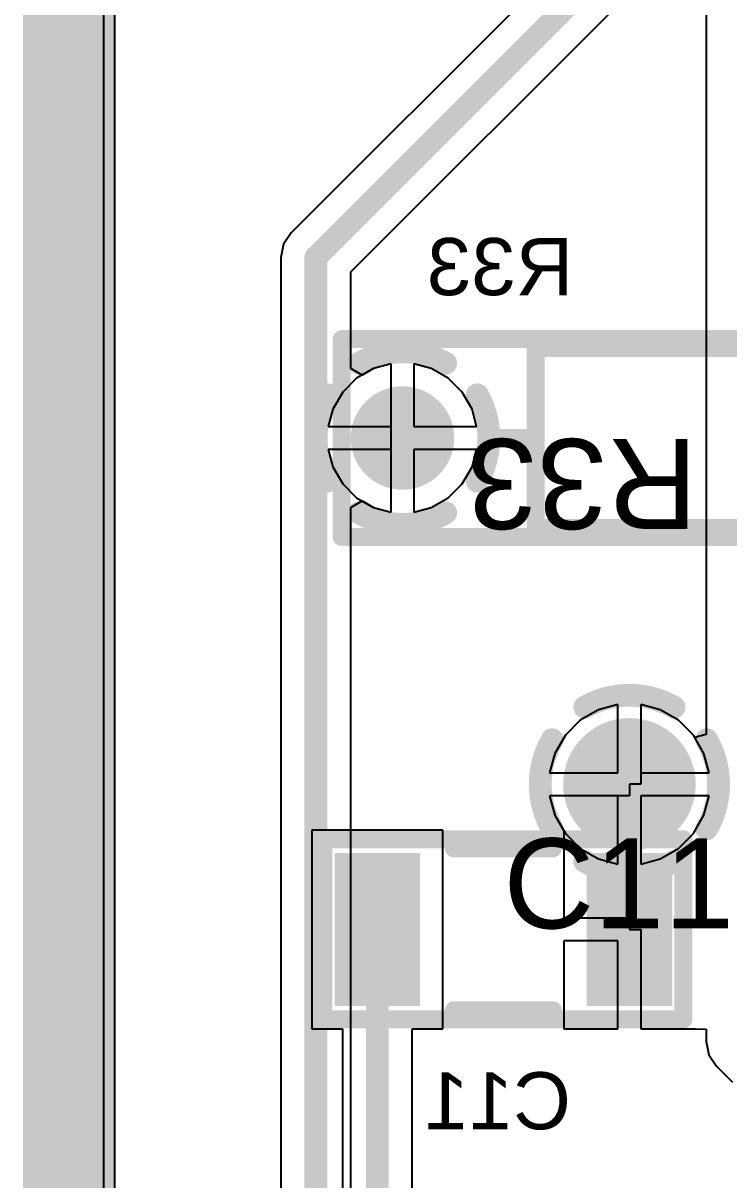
# Model space of a CAD drawing. Header units: inches. Extents: x -8.09 to -2.28, y -0.1 to 6.11.
# Drawn here: x -8.085 to -7.776, y 3.645 to 4.152 of the extents above; entities that cross this region are included whole.
import ezdxf

# ---------------------------------------------------------------- set-up
doc = ezdxf.new("R2010")
doc.units = ezdxf.units.IN
doc.header["$MEASUREMENT"] = 0
for name, color, linetype in [('BottomLayer', 5, 'Continuous'), ('BottomSolder', 6, 'Continuous'), ('InternalPlane1', 76, 'Continuous'), ('InternalPlane2', 16, 'Continuous'), ('KeepOutLayer', 6, 'Continuous'), ('Mechanical5', 56, 'Continuous'), ('MultiLayer', 9, 'Continuous'), ('PadHoleLayer', 156, 'Continuous'), ('TopLayer', 1, 'Continuous'), ('TopOverlay', 2, 'Continuous'), ('TopPaste', 8, 'Continuous'), ('TopSolder', 216, 'Continuous'), ('ViaHoleLayer', 16, 'Continuous')]:
    doc.layers.add(name, color=color, linetype=linetype)
doc.styles.add('Arial', font='', dxfattribs={"height": 0.2})
doc.styles.get('Arial').set_extended_font_data('Arial')

# ---------------------------------------------------------------- blocks, each defined once
blk = doc.blocks.new('FP_CF18_MFG_58')
at = {"layer": 'BottomLayer'}
blk.add_hatch(color=5, dxfattribs=at).paths.add_polyline_path([(-0.15177, 0.02264), (-0.1065, 0.02264), (-0.1065, -0.02264), (-0.15177, -0.02264)])
h = blk.add_hatch(color=5, dxfattribs=at)
edge = h.paths.add_edge_path()
edge.add_arc((0.12913, 0), 0.02264, 0, 360)
at = {"layer": 'BottomSolder'}
blk.add_hatch(color=6, dxfattribs=at).paths.add_polyline_path([(-0.15177, 0.02264), (-0.1065, 0.02264), (-0.1065, -0.02264), (-0.15177, -0.02264)])
h = blk.add_hatch(color=6, dxfattribs=at)
edge = h.paths.add_edge_path()
edge.add_arc((0.12913, 0), 0.02264, 0, 360)
at = {"layer": 'InternalPlane1'}
h = blk.add_hatch(color=76, dxfattribs=at)
edge = h.paths.add_edge_path()
edge.add_arc((-0.12913, 0), 0.0328, 0, 360)
at = {"layer": 'InternalPlane2'}
h = blk.add_hatch(color=16, dxfattribs=at)
edge = h.paths.add_edge_path()
edge.add_arc((-0.12913, 0), 0.0328, 0, 360)
at = {"layer": 'MultiLayer'}
blk.add_hatch(color=9, dxfattribs=at).paths.add_polyline_path([(-0.15177, 0.02264), (-0.1065, 0.02264), (-0.1065, -0.02264), (-0.15177, -0.02264)])
h = blk.add_hatch(color=9, dxfattribs=at)
edge = h.paths.add_edge_path()
edge.add_arc((0.12913, 0), 0.02264, 0, 360)
at = {"layer": 'PadHoleLayer'}
h = blk.add_hatch(color=156, dxfattribs=at)
edge = h.paths.add_edge_path()
edge.add_arc((-0.12913, 0), 0.0128, 0, 360)
h = blk.add_hatch(color=156, dxfattribs=at)
edge = h.paths.add_edge_path()
edge.add_arc((0.12913, 0), 0.0128, 0, 360)
at = {"layer": 'TopLayer'}
blk.add_hatch(color=1, dxfattribs=at).paths.add_polyline_path([(-0.15177, 0.02264), (-0.1065, 0.02264), (-0.1065, -0.02264), (-0.15177, -0.02264)])
h = blk.add_hatch(color=1, dxfattribs=at)
edge = h.paths.add_edge_path()
edge.add_arc((0.12913, 0), 0.02264, 0, 360)
at = {"layer": 'TopSolder'}
blk.add_hatch(color=216, dxfattribs=at).paths.add_polyline_path([(-0.15177, 0.02264), (-0.1065, 0.02264), (-0.1065, -0.02264), (-0.15177, -0.02264)])
h = blk.add_hatch(color=216, dxfattribs=at)
edge = h.paths.add_edge_path()
edge.add_arc((0.12913, 0), 0.02264, 0, 360)
at = {"layer": 'InternalPlane1'}
for points in [[(0.11024, 0.03273, 0.01, 0.01, -0.267949), (0.14803, 0.03273, 0.01, 0.01, 0)], [(0.0964, -0.0189, 0.01, 0.01, -0.267949), (0.0964, 0.0189, 0.01, 0.01, 0)], [(0.16187, 0.0189, 0.01, 0.01, -0.267949), (0.16187, -0.0189, 0.01, 0.01, 0)], [(0.14803, -0.03273, 0.01, 0.01, -0.267949), (0.11024, -0.03273, 0.01, 0.01, 0)]]:
    blk.add_lwpolyline(points, format="xyseb", dxfattribs=at)
for points in [[(0.10774, 0.03273, 0.005, 0.005, 1), (0.11274, 0.03273, 0.005, 0.005, 1)], [(0.14553, 0.03273, 0.005, 0.005, 1), (0.15053, 0.03273, 0.005, 0.005, 1)], [(0.0939, 0.0189, 0.005, 0.005, 1), (0.0989, 0.0189, 0.005, 0.005, 1)], [(0.15937, 0.0189, 0.005, 0.005, 1), (0.16437, 0.0189, 0.005, 0.005, 1)], [(0.0939, -0.0189, 0.005, 0.005, 1), (0.0989, -0.0189, 0.005, 0.005, 1)], [(0.15937, -0.0189, 0.005, 0.005, 1), (0.16437, -0.0189, 0.005, 0.005, 1)], [(0.10774, -0.03273, 0.005, 0.005, 1), (0.11274, -0.03273, 0.005, 0.005, 1)], [(0.14553, -0.03273, 0.005, 0.005, 1), (0.15053, -0.03273, 0.005, 0.005, 1)]]:
    blk.add_lwpolyline(points, format="xyseb", close=True, dxfattribs=at)
at = {"layer": 'InternalPlane2'}
for points in [[(0.11024, 0.03273, 0.01, 0.01, -0.267949), (0.14803, 0.03273, 0.01, 0.01, 0)], [(0.0964, -0.0189, 0.01, 0.01, -0.267949), (0.0964, 0.0189, 0.01, 0.01, 0)], [(0.16187, 0.0189, 0.01, 0.01, -0.267949), (0.16187, -0.0189, 0.01, 0.01, 0)], [(0.14803, -0.03273, 0.01, 0.01, -0.267949), (0.11024, -0.03273, 0.01, 0.01, 0)]]:
    blk.add_lwpolyline(points, format="xyseb", dxfattribs=at)
for points in [[(0.10774, 0.03273, 0.005, 0.005, 1), (0.11274, 0.03273, 0.005, 0.005, 1)], [(0.14553, 0.03273, 0.005, 0.005, 1), (0.15053, 0.03273, 0.005, 0.005, 1)], [(0.0939, 0.0189, 0.005, 0.005, 1), (0.0989, 0.0189, 0.005, 0.005, 1)], [(0.15937, 0.0189, 0.005, 0.005, 1), (0.16437, 0.0189, 0.005, 0.005, 1)], [(0.0939, -0.0189, 0.005, 0.005, 1), (0.0989, -0.0189, 0.005, 0.005, 1)], [(0.15937, -0.0189, 0.005, 0.005, 1), (0.16437, -0.0189, 0.005, 0.005, 1)], [(0.10774, -0.03273, 0.005, 0.005, 1), (0.11274, -0.03273, 0.005, 0.005, 1)], [(0.14553, -0.03273, 0.005, 0.005, 1), (0.15053, -0.03273, 0.005, 0.005, 1)]]:
    blk.add_lwpolyline(points, format="xyseb", close=True, dxfattribs=at)
at = {"layer": 'Mechanical5'}
for points in [[(0.15571, 0.04331, 0.00787, 0.00787, 0), (-0.15571, 0.04331, 0.00787, 0.00787, 0)], [(-0.15571, 0.04331, 0.00787, 0.00787, 0), (-0.15571, -0.04331, 0.00787, 0.00787, 0)], [(0.15571, 0.04331, 0.00787, 0.00787, 0), (0.15571, -0.04331, 0.00787, 0.00787, 0)], [(0.15571, -0.04331, 0.00787, 0.00787, 0), (-0.15571, -0.04331, 0.00787, 0.00787, 0)]]:
    blk.add_lwpolyline(points, format="xyseb", dxfattribs=at)
for points in [[(-0.15768, 0.04331, 0.00394, 0.00394, 1), (-0.15374, 0.04331, 0.00394, 0.00394, 1)], [(-0.15768, 0.04331, 0.00394, 0.00394, 1), (-0.15374, 0.04331, 0.00394, 0.00394, 1)], [(0.15374, 0.04331, 0.00394, 0.00394, 1), (0.15768, 0.04331, 0.00394, 0.00394, 1)], [(0.15374, 0.04331, 0.00394, 0.00394, 1), (0.15768, 0.04331, 0.00394, 0.00394, 1)], [(-0.15768, -0.04331, 0.00394, 0.00394, 1), (-0.15374, -0.04331, 0.00394, 0.00394, 1)], [(-0.15768, -0.04331, 0.00394, 0.00394, 1), (-0.15374, -0.04331, 0.00394, 0.00394, 1)], [(0.15374, -0.04331, 0.00394, 0.00394, 1), (0.15768, -0.04331, 0.00394, 0.00394, 1)], [(0.15374, -0.04331, 0.00394, 0.00394, 1), (0.15768, -0.04331, 0.00394, 0.00394, 1)]]:
    blk.add_lwpolyline(points, format="xyseb", close=True, dxfattribs=at)
at = {"layer": 'TopOverlay'}
for points in [[(0.07087, 0.03937, 0.00787, 0.00787, 0), (-0.07087, 0.03937, 0.00787, 0.00787, 0)], [(-0.07087, 0.03937, 0.00787, 0.00787, 0), (-0.07087, -0.03937, 0.00787, 0.00787, 0)], [(0.07087, 0.03937, 0.00787, 0.00787, 0), (0.07087, -0.03937, 0.00787, 0.00787, 0)], [(-0.07087, 0, 0.00787, 0.00787, 0), (-0.09075, 0, 0.00787, 0.00787, 0)], [(0.09075, 0, 0.00787, 0.00787, 0), (0.07087, 0, 0.00787, 0.00787, 0)], [(0.07087, -0.03937, 0.00787, 0.00787, 0), (-0.07087, -0.03937, 0.00787, 0.00787, 0)]]:
    blk.add_lwpolyline(points, format="xyseb", dxfattribs=at)
for points in [[(-0.07283, 0.03937, 0.00394, 0.00394, 1), (-0.0689, 0.03937, 0.00394, 0.00394, 1)], [(-0.07283, 0.03937, 0.00394, 0.00394, 1), (-0.0689, 0.03937, 0.00394, 0.00394, 1)], [(0.0689, 0.03937, 0.00394, 0.00394, 1), (0.07283, 0.03937, 0.00394, 0.00394, 1)], [(0.0689, 0.03937, 0.00394, 0.00394, 1), (0.07283, 0.03937, 0.00394, 0.00394, 1)], [(-0.09272, 0, 0.00394, 0.00394, 1), (-0.08878, 0, 0.00394, 0.00394, 1)], [(-0.07283, 0, 0.00394, 0.00394, 1), (-0.0689, 0, 0.00394, 0.00394, 1)], [(0.0689, 0, 0.00394, 0.00394, 1), (0.07283, 0, 0.00394, 0.00394, 1)], [(0.08878, 0, 0.00394, 0.00394, 1), (0.09272, 0, 0.00394, 0.00394, 1)], [(-0.07283, -0.03937, 0.00394, 0.00394, 1), (-0.0689, -0.03937, 0.00394, 0.00394, 1)], [(-0.07283, -0.03937, 0.00394, 0.00394, 1), (-0.0689, -0.03937, 0.00394, 0.00394, 1)], [(0.0689, -0.03937, 0.00394, 0.00394, 1), (0.07283, -0.03937, 0.00394, 0.00394, 1)], [(0.0689, -0.03937, 0.00394, 0.00394, 1), (0.07283, -0.03937, 0.00394, 0.00394, 1)]]:
    blk.add_lwpolyline(points, format="xyseb", close=True, dxfattribs=at)
at = {"layer": 'Mechanical5', "style": 'Arial'}
blk.add_text('R33', height=0.03937, dxfattribs=at).set_placement((0, 0.00044))
blk = doc.blocks.new('FP_C1206C_EB_MFG_156')
at = {"layer": 'TopLayer'}
for points in [[(-0.07382, 0.03346), (-0.03642, 0.03346), (-0.03642, -0.03346), (-0.07382, -0.03346)], [(0.03642, 0.03346), (0.07382, 0.03346), (0.07382, -0.03346), (0.03642, -0.03346)]]:
    blk.add_hatch(color=1, dxfattribs=at).paths.add_polyline_path(points)
at = {"layer": 'TopPaste'}
for points in [[(-0.07382, 0.03346), (-0.03642, 0.03346), (-0.03642, -0.03346), (-0.07382, -0.03346)], [(0.03642, 0.03346), (0.07382, 0.03346), (0.07382, -0.03346), (0.03642, -0.03346)]]:
    blk.add_hatch(color=8, dxfattribs=at).paths.add_polyline_path(points)
at = {"layer": 'TopSolder'}
for points in [[(-0.07382, 0.03346), (-0.03642, 0.03346), (-0.03642, -0.03346), (-0.07382, -0.03346)], [(0.03642, 0.03346), (0.07382, 0.03346), (0.07382, -0.03346), (0.03642, -0.03346)]]:
    blk.add_hatch(color=216, dxfattribs=at).paths.add_polyline_path(points)
at = {"layer": 'Mechanical5'}
for points in [[(-0.07874, 0.03937, 0.00787, 0.00787, 0), (0.07874, 0.03937, 0.00787, 0.00787, 0)], [(-0.07874, -0.03937, 0.00787, 0.00787, 0), (-0.07874, 0.03937, 0.00787, 0.00787, 0)], [(0.07874, -0.03937, 0.00787, 0.00787, 0), (0.07874, 0.03937, 0.00787, 0.00787, 0)], [(-0.07874, -0.03937, 0.00787, 0.00787, 0), (0.07874, -0.03937, 0.00787, 0.00787, 0)]]:
    blk.add_lwpolyline(points, format="xyseb", dxfattribs=at)
for points in [[(-0.08071, 0.03937, 0.00394, 0.00394, 1), (-0.07677, 0.03937, 0.00394, 0.00394, 1)], [(-0.08071, 0.03937, 0.00394, 0.00394, 1), (-0.07677, 0.03937, 0.00394, 0.00394, 1)], [(0.07677, 0.03937, 0.00394, 0.00394, 1), (0.08071, 0.03937, 0.00394, 0.00394, 1)], [(0.07677, 0.03937, 0.00394, 0.00394, 1), (0.08071, 0.03937, 0.00394, 0.00394, 1)], [(-0.08071, -0.03937, 0.00394, 0.00394, 1), (-0.07677, -0.03937, 0.00394, 0.00394, 1)], [(-0.08071, -0.03937, 0.00394, 0.00394, 1), (-0.07677, -0.03937, 0.00394, 0.00394, 1)], [(0.07677, -0.03937, 0.00394, 0.00394, 1), (0.08071, -0.03937, 0.00394, 0.00394, 1)], [(0.07677, -0.03937, 0.00394, 0.00394, 1), (0.08071, -0.03937, 0.00394, 0.00394, 1)]]:
    blk.add_lwpolyline(points, format="xyseb", close=True, dxfattribs=at)
at = {"layer": 'TopOverlay'}
for points in [[(-0.02165, 0.03543, 0.00787, 0.00787, 0), (0.02165, 0.03543, 0.00787, 0.00787, 0)], [(-0.02165, -0.03543, 0.00787, 0.00787, 0), (0.02165, -0.03543, 0.00787, 0.00787, 0)]]:
    blk.add_lwpolyline(points, format="xyseb", dxfattribs=at)
for points in [[(-0.02362, 0.03543, 0.00394, 0.00394, 1), (-0.01969, 0.03543, 0.00394, 0.00394, 1)], [(0.01969, 0.03543, 0.00394, 0.00394, 1), (0.02362, 0.03543, 0.00394, 0.00394, 1)], [(-0.02362, -0.03543, 0.00394, 0.00394, 1), (-0.01969, -0.03543, 0.00394, 0.00394, 1)], [(0.01969, -0.03543, 0.00394, 0.00394, 1), (0.02362, -0.03543, 0.00394, 0.00394, 1)]]:
    blk.add_lwpolyline(points, format="xyseb", close=True, dxfattribs=at)
at = {"layer": 'Mechanical5', "style": 'Arial'}
blk.add_text('C11', height=0.03937, dxfattribs=at).set_placement((0, 0.00044))

msp = doc.modelspace()

# ---------------------------------------------------------------- hatches: boundary and pattern name
at = {"layer": 'BottomLayer'}
h = msp.add_hatch(color=5, dxfattribs=at)
edge = h.paths.add_edge_path()
edge.add_arc((-7.81988, 3.81847), 0.025, 0, 360)
at = {"layer": 'BottomSolder'}
h = msp.add_hatch(color=6, dxfattribs=at)
edge = h.paths.add_edge_path()
edge.add_arc((-7.81988, 3.81847), 0.029, 0, 360)
at = {"layer": 'TopLayer'}
h = msp.add_hatch(color=1, dxfattribs=at)
edge = h.paths.add_edge_path()
edge.add_arc((-7.81988, 3.81847), 0.025, 0, 360)
at = {"layer": 'TopSolder'}
h = msp.add_hatch(color=216, dxfattribs=at)
edge = h.paths.add_edge_path()
edge.add_arc((-7.81988, 3.81847), 0.029, 0, 360)
at = {"layer": 'ViaHoleLayer'}
h = msp.add_hatch(color=16, dxfattribs=at)
edge = h.paths.add_edge_path()
edge.add_arc((-7.81988, 3.81847), 0.014, 0, 360)

# ---------------------------------------------------------------- linework, layer by layer
at = {"layer": 'BottomLayer'}
for p, q in [((-8.04971, -0.0054), (-8.04971, 5.69)), ((-7.65181, 4.37581), (-7.96781, 4.05981)), ((-7.94171, 4.04267), (-7.63467, 4.34971)), ((-7.96781, 4.05981), (-7.97113, 4.05485)), ((-7.97113, 4.05485), (-7.97229, 4.049)), ((-7.97229, 4.049), (-7.97229, 2.13058)), ((-7.94171, 4.00041), (-7.94171, 4.04267)), ((-7.93671, 3.99754), (-7.94171, 4.00041)), ((-7.93173, 4.00041), (-7.93671, 3.99754)), ((-7.92413, 4.00245), (-7.93173, 4.00041)), ((-7.92413, 3.97), (-7.92413, 4.00245)), ((-7.90654, 4.00041), (-7.91413, 4.00245)), ((-7.91413, 4.00245), (-7.91413, 3.975)), ((-7.89909, 3.99612), (-7.90654, 4.00041)), ((-7.89302, 3.99004), (-7.89909, 3.99612)), ((-7.88872, 3.9826), (-7.89302, 3.99004)), ((-7.88668, 3.975), (-7.88872, 3.9826)), ((-7.91413, 3.975), (-7.88668, 3.975)), ((-7.92413, 3.93755), (-7.92413, 3.97)), ((-7.88668, 3.965), (-7.91413, 3.965)), ((-7.91413, 3.965), (-7.91413, 3.93755)), ((-7.88872, 3.9574), (-7.88668, 3.965)), ((-7.89302, 3.94996), (-7.88872, 3.9574)), ((-7.89909, 3.94388), (-7.89302, 3.94996)), ((-7.90654, 3.93959), (-7.89909, 3.94388)), ((-7.94171, 3.93959), (-7.93671, 3.94246)), ((-7.94171, 2.13058), (-7.94171, 3.93959)), ((-7.93671, 3.94246), (-7.93173, 3.93959)), ((-7.93173, 3.93959), (-7.92413, 3.93755)), ((-7.91413, 3.93755), (-7.90654, 3.93959)), ((-7.82488, 3.85336), (-7.83339, 3.85108)), ((-7.82488, 3.82347), (-7.82488, 3.85336)), ((-7.80637, 3.85108), (-7.81488, 3.85336)), ((-7.81488, 3.85336), (-7.81488, 3.82347)), ((-7.83339, 3.85108), (-7.84137, 3.84647)), ((-7.79839, 3.84647), (-7.80637, 3.85108)), ((-7.84137, 3.84647), (-7.84789, 3.83996)), ((-7.79188, 3.83996), (-7.79839, 3.84647)), ((-7.84789, 3.83996), (-7.8525, 3.83198)), ((-7.78727, 3.83198), (-7.79188, 3.83996)), ((-7.8525, 3.83198), (-7.85478, 3.82347)), ((-7.78499, 3.82347), (-7.78727, 3.83198)), ((-7.85478, 3.82347), (-7.82488, 3.82347)), ((-7.81488, 3.82347), (-7.78499, 3.82347)), ((-7.82488, 3.81347), (-7.85478, 3.81347)), ((-7.85478, 3.81347), (-7.8525, 3.80496)), ((-7.82488, 3.78357), (-7.82488, 3.81347)), ((-7.78499, 3.81347), (-7.81488, 3.81347)), ((-7.81488, 3.81347), (-7.81488, 3.78357)), ((-7.78727, 3.80496), (-7.78499, 3.81347)), ((-7.8525, 3.80496), (-7.84789, 3.79698)), ((-7.79188, 3.79698), (-7.78727, 3.80496)), ((-7.84789, 3.79698), (-7.84137, 3.79046)), ((-7.79839, 3.79046), (-7.79188, 3.79698)), ((-7.84137, 3.79046), (-7.83339, 3.78585)), ((-7.80637, 3.78585), (-7.79839, 3.79046)), ((-7.83339, 3.78585), (-7.82488, 3.78357)), ((-7.81488, 3.78357), (-7.80637, 3.78585))]:
    msp.add_line(p, q, dxfattribs=at)
for points in [[(-7.957, 4.049, 0.01, 0.01, 0), (-7.641, 4.365, 0.01, 0.01, 0)], [(-7.957, 2.099, 0.01, 0.01, 0), (-7.957, 4.049, 0.01, 0.01, 0)]]:
    msp.add_lwpolyline(points, format="xyseb", dxfattribs=at)
msp.add_lwpolyline([(-7.9595, 4.049, 0.005, 0.005, 1), (-7.9545, 4.049, 0.005, 0.005, 1)], format="xyseb", close=True, dxfattribs=at)
msp.add_lwpolyline([(-7.9595, 4.049, 0.005, 0.005, 1), (-7.9545, 4.049, 0.005, 0.005, 1)], format="xyseb", close=True, dxfattribs=at)
at = {"layer": 'InternalPlane1'}
msp.add_line((-8.0449, -0.0549), (-8.0449, 5.69), dxfattribs=at)
for points in [[(-8.065, 5.69, 0.04, 0.04, 0), (-8.065, -0.075, 0.04, 0.04, 0)], [(-7.83938, 3.85224, 0.01, 0.01, -0.267949), (-7.80038, 3.85224, 0.01, 0.01, 0)], [(-7.85366, 3.79897, 0.01, 0.01, -0.267949), (-7.85366, 3.83797, 0.01, 0.01, 0)], [(-7.78611, 3.83797, 0.01, 0.01, -0.267949), (-7.78611, 3.79897, 0.01, 0.01, 0)], [(-7.80038, 3.78469, 0.01, 0.01, -0.267949), (-7.83938, 3.78469, 0.01, 0.01, 0)]]:
    msp.add_lwpolyline(points, format="xyseb", dxfattribs=at)
for points in [[(-7.84188, 3.85224, 0.005, 0.005, 1), (-7.83688, 3.85224, 0.005, 0.005, 1)], [(-7.80288, 3.85224, 0.005, 0.005, 1), (-7.79788, 3.85224, 0.005, 0.005, 1)], [(-7.85616, 3.83797, 0.005, 0.005, 1), (-7.85116, 3.83797, 0.005, 0.005, 1)], [(-7.78861, 3.83797, 0.005, 0.005, 1), (-7.78361, 3.83797, 0.005, 0.005, 1)], [(-7.85616, 3.79897, 0.005, 0.005, 1), (-7.85116, 3.79897, 0.005, 0.005, 1)], [(-7.78861, 3.79897, 0.005, 0.005, 1), (-7.78361, 3.79897, 0.005, 0.005, 1)], [(-7.84188, 3.78469, 0.005, 0.005, 1), (-7.83688, 3.78469, 0.005, 0.005, 1)], [(-7.80288, 3.78469, 0.005, 0.005, 1), (-7.79788, 3.78469, 0.005, 0.005, 1)]]:
    msp.add_lwpolyline(points, format="xyseb", close=True, dxfattribs=at)
at = {"layer": 'InternalPlane2'}
msp.add_line((-8.0449, -0.0549), (-8.0449, 5.69), dxfattribs=at)
for points in [[(-8.065, 5.69, 0.04, 0.04, 0), (-8.065, -0.075, 0.04, 0.04, 0)], [(-7.83938, 3.85224, 0.01, 0.01, -0.267949), (-7.80038, 3.85224, 0.01, 0.01, 0)], [(-7.85366, 3.79897, 0.01, 0.01, -0.267949), (-7.85366, 3.83797, 0.01, 0.01, 0)], [(-7.78611, 3.83797, 0.01, 0.01, -0.267949), (-7.78611, 3.79897, 0.01, 0.01, 0)], [(-7.80038, 3.78469, 0.01, 0.01, -0.267949), (-7.83938, 3.78469, 0.01, 0.01, 0)]]:
    msp.add_lwpolyline(points, format="xyseb", dxfattribs=at)
for points in [[(-7.84188, 3.85224, 0.005, 0.005, 1), (-7.83688, 3.85224, 0.005, 0.005, 1)], [(-7.80288, 3.85224, 0.005, 0.005, 1), (-7.79788, 3.85224, 0.005, 0.005, 1)], [(-7.85616, 3.83797, 0.005, 0.005, 1), (-7.85116, 3.83797, 0.005, 0.005, 1)], [(-7.78861, 3.83797, 0.005, 0.005, 1), (-7.78361, 3.83797, 0.005, 0.005, 1)], [(-7.85616, 3.79897, 0.005, 0.005, 1), (-7.85116, 3.79897, 0.005, 0.005, 1)], [(-7.78861, 3.79897, 0.005, 0.005, 1), (-7.78361, 3.79897, 0.005, 0.005, 1)], [(-7.84188, 3.78469, 0.005, 0.005, 1), (-7.83688, 3.78469, 0.005, 0.005, 1)], [(-7.80288, 3.78469, 0.005, 0.005, 1), (-7.79788, 3.78469, 0.005, 0.005, 1)]]:
    msp.add_lwpolyline(points, format="xyseb", close=True, dxfattribs=at)
at = {"layer": 'KeepOutLayer'}
msp.add_lwpolyline([(-8.065, -0.075, 0.01, 0.01, 0), (-8.065, 5.69, 0.01, 0.01, 0)], format="xyseb", dxfattribs=at)
at = {"layer": 'TopLayer'}
for p, q in [((-8.04971, -0.0054), (-8.04971, 5.69)), ((-7.78629, 4.38976), (-7.78629, 3.84029)), ((-7.93173, 4.00041), (-7.93917, 3.99612)), ((-7.92413, 4.00245), (-7.93173, 4.00041)), ((-7.92413, 3.975), (-7.92413, 4.00245)), ((-7.90654, 4.00041), (-7.91413, 4.00245)), ((-7.91413, 4.00245), (-7.91413, 3.975)), ((-7.89909, 3.99612), (-7.90654, 4.00041)), ((-7.93917, 3.99612), (-7.94525, 3.99004)), ((-7.89302, 3.99004), (-7.89909, 3.99612)), ((-7.94525, 3.99004), (-7.94955, 3.9826)), ((-7.88872, 3.9826), (-7.89302, 3.99004)), ((-7.94955, 3.9826), (-7.95158, 3.975)), ((-7.88668, 3.975), (-7.88872, 3.9826)), ((-7.95158, 3.975), (-7.92413, 3.975)), ((-7.91413, 3.975), (-7.88668, 3.975)), ((-7.92413, 3.965), (-7.95158, 3.965)), ((-7.95158, 3.965), (-7.94955, 3.9574)), ((-7.92413, 3.93755), (-7.92413, 3.965)), ((-7.88668, 3.965), (-7.91413, 3.965)), ((-7.91413, 3.965), (-7.91413, 3.93755)), ((-7.88872, 3.9574), (-7.88668, 3.965)), ((-7.94955, 3.9574), (-7.94525, 3.94996)), ((-7.89302, 3.94996), (-7.88872, 3.9574)), ((-7.94525, 3.94996), (-7.93917, 3.94388)), ((-7.89909, 3.94388), (-7.89302, 3.94996)), ((-7.93917, 3.94388), (-7.93173, 3.93959)), ((-7.90654, 3.93959), (-7.89909, 3.94388)), ((-7.93173, 3.93959), (-7.92413, 3.93755)), ((-7.91413, 3.93755), (-7.90654, 3.93959)), ((-7.82488, 3.85336), (-7.83339, 3.85108)), ((-7.82488, 3.82347), (-7.82488, 3.85336)), ((-7.80637, 3.85108), (-7.81488, 3.85336)), ((-7.81488, 3.85336), (-7.81488, 3.81847)), ((-7.83339, 3.85108), (-7.84137, 3.84647)), ((-7.79839, 3.84647), (-7.80637, 3.85108)), ((-7.84137, 3.84647), (-7.84789, 3.83996)), ((-7.79188, 3.83996), (-7.79839, 3.84647)), ((-7.84789, 3.83996), (-7.8525, 3.83198)), ((-7.79129, 3.83895), (-7.79188, 3.83996)), ((-7.78629, 3.84029), (-7.79129, 3.83895)), ((-7.8525, 3.83198), (-7.85478, 3.82347)), ((-7.85478, 3.82347), (-7.82488, 3.82347)), ((-7.81488, 3.81847), (-7.81988, 3.81847)), ((-7.81988, 3.81847), (-7.81988, 3.81347)), ((-7.81988, 3.81347), (-7.85478, 3.81347)), ((-7.85478, 3.81347), (-7.8525, 3.80496)), ((-7.8525, 3.80496), (-7.84858, 3.79818)), ((-7.90142, 3.79846), (-7.95882, 3.79846)), ((-7.95882, 3.79846), (-7.95882, 3.71154)), ((-7.90142, 3.71154), (-7.90142, 3.79846)), ((-7.84858, 3.79818), (-7.84858, 3.76)), ((-7.84858, 3.76), (-7.81988, 3.76)), ((-7.81988, 3.76), (-7.81988, 3.755)), ((-7.81988, 3.755), (-7.81488, 3.755)), ((-7.81488, 3.755), (-7.81488, 3.71154)), ((-7.82488, 3.75), (-7.84858, 3.75)), ((-7.84858, 3.75), (-7.84858, 3.71154)), ((-7.82488, 3.71154), (-7.82488, 3.75)), ((-7.95882, 3.71154), (-7.94541, 3.71154)), ((-7.94541, 3.71154), (-7.94541, 3.58228)), ((-7.91482, 3.59087), (-7.91482, 3.71154)), ((-7.91482, 3.71154), (-7.90142, 3.71154)), ((-7.84858, 3.71154), (-7.82488, 3.71154)), ((-7.81488, 3.71154), (-7.79118, 3.71154)), ((-7.79118, 3.71154), (-7.79118, 3.71154)), ((-7.79118, 3.71154), (-7.78629, 3.71126)), ((-7.78629, 3.71126), (-7.78629, 3.706)), ((-7.78629, 3.706), (-7.78513, 3.70015)), ((-7.78513, 3.70015), (-7.78181, 3.69519)), ((-7.78181, 3.69519), (-7.77481, 3.68819))]:
    msp.add_line(p, q, dxfattribs=at)
for points in [[(-7.81988, 3.755, 0.01, 0.01, 0), (-7.81988, 3.81847, 0.01, 0.01, 0)], [(-7.93012, 3.58228, 0.01, 0.01, 0), (-7.93012, 3.755, 0.01, 0.01, 0)]]:
    msp.add_lwpolyline(points, format="xyseb", dxfattribs=at)
for points in [[(-7.82238, 3.81847, 0.005, 0.005, 1), (-7.81738, 3.81847, 0.005, 0.005, 1)], [(-7.93262, 3.755, 0.005, 0.005, 1), (-7.92762, 3.755, 0.005, 0.005, 1)], [(-7.82238, 3.755, 0.005, 0.005, 1), (-7.81738, 3.755, 0.005, 0.005, 1)]]:
    msp.add_lwpolyline(points, format="xyseb", close=True, dxfattribs=at)

# ---------------------------------------------------------------- block references
at = {"rotation": 180}
msp.add_blockref('FP_CF18_MFG_58', (-7.79, 3.97), dxfattribs=at)
msp.add_blockref('FP_C1206C_EB_MFG_156', (-7.875, 3.755))

# ---------------------------------------------------------------- texts
at = {"layer": 'TopOverlay', "style": 'Arial', "text_generation_flag": 2}
for s, p in [('R33', (-7.84441, 4.0325)), ('C11', (-7.84542, 3.6675))]:
    msp.add_text(s, height=0.025, dxfattribs=at).set_placement(p)

doc.saveas('drawing.dxf')
